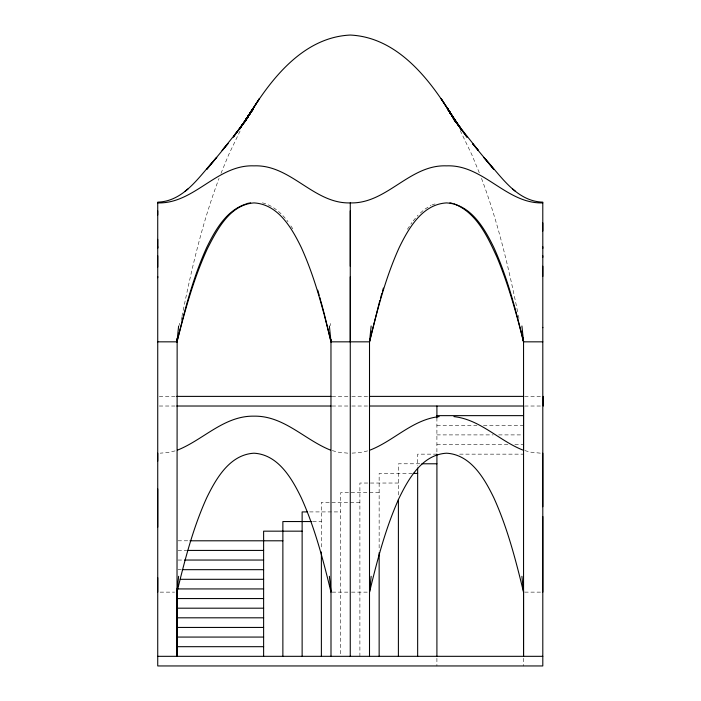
<?xml version="1.0" encoding="UTF-8"?>
<svg xmlns="http://www.w3.org/2000/svg" width="701" height="701" viewBox="0 0 701 701"><rect width="100%" height="100%" fill="white"/><g stroke="black" fill="none" stroke-linecap="round" stroke-linejoin="round"><path stroke-width="0.53" stroke-dasharray="3.5 2.63" d="M179.237 325.282L179.517 323.214M181.13 320.515L181.761 317.413M181.971 316.379C191.408 269.675 202.16 223.014 219.045 178.369M220.999 173.34L228.736 154.597L240.32 130.509M407.421 229.262L411.951 222.541M413.222 220.876L418.103 215.076M420.398 212.999L424.236 209.546L430.931 205.375M431.965 205.007L435.049 203.912M175.084 450.901L167.609 452.557L160.205 453.161M367.622 450.901L360.148 452.557L351.096 453.188M159.302 396.389L175.706 396.389M332.143 396.389L350.745 396.389M351.832 396.389L368.244 396.389M524.681 396.389L541.093 396.389M159.302 406.019L175.706 406.019M332.143 406.019L350.745 406.019M351.832 406.019L368.244 406.019M524.681 406.019L543.275 406.019M436.907 425.27L476.978 425.27M483.48 425.27L523.551 425.27M436.907 434.9L493.224 434.9M498.639 434.9L523.551 434.9M436.907 444.522L508.383 444.522M514.885 444.522L523.551 444.522M436.907 454.152L417.656 454.152L417.656 465.963M459.654 454.152L523.551 454.152M419.794 463.782L398.396 463.782L398.396 496.404M412.302 473.403L379.145 473.403L379.145 550.6M398.396 483.033L359.893 483.033L359.893 656.32M379.145 492.663L340.633 492.663L340.633 656.32M359.893 502.284L321.382 502.284L321.382 548.016M309.614 511.914L340.633 511.914M312.821 521.544L321.382 521.544M178.063 540.795L188.893 540.795M178.063 550.425L186.729 550.425M178.063 560.046L183.478 560.046M178.063 569.676L181.314 569.676M160.135 592.135L174.575 592.135M332.213 592.135L347.862 592.135M351.473 592.135L368.314 592.135M524.751 592.135L541.601 592.135M540.331 453.161L530.447 452.136L522.928 450.068M347.792 453.161L337.908 452.136L330.39 450.068M262.393 202.826C273.066 205.481 281.504 213.148 288.006 221.7M290.845 225.906L293.106 229.262M460.207 130.509L471.791 154.597L479.528 173.34M481.491 178.369C498.122 222.357 508.803 268.308 518.135 314.311M518.346 315.345L518.977 318.447M330.627 323.468L330.67 325.632M523.551 658.283L523.551 665.95M436.907 417.787L436.907 453.512M436.907 658.283L436.907 665.95"/><path stroke-width="1.05" d="M157.725 248.399L157.734 239.356M157.734 276.457L157.734 665.95L542.802 665.95L542.802 327.402M157.725 247.532L157.734 210.852M157.725 592.135L157.734 577.703M157.734 488.877L157.734 527.17M331.003 656.311L330.968 339.678M350.255 656.311L350.272 276.869M350.263 266.222L350.272 210.852M369.506 656.311L369.515 341.834L371.162 325.991M521.912 325.991L523.551 341.834L523.551 656.32L523.551 590.68M542.802 257.337L542.811 246.761M542.793 276.457L542.802 255.786M542.802 506.744L542.793 453.205M543.275 406.019L543.275 396.389M177.143 338.653L176.985 656.32L176.976 592.143L178.624 576.292M178.624 325.991L176.976 341.834L157.725 341.834M371.162 576.292L369.523 592.135C377.322 560.125 385.576 527.941 399.228 497.833C408.683 478.406 422.361 454.581 446.537 453.205C470.713 454.581 484.391 478.406 493.846 497.833C507.498 527.941 515.752 560.125 523.551 592.135L521.912 576.292M177.327 338.592L176.976 341.834C185.125 310.096 193.739 278.227 207.522 248.399C217.24 229.376 230.007 204.648 253.999 202.904C278.174 204.28 291.844 228.105 301.307 247.532C314.951 277.64 323.205 309.824 331.012 341.834L369.506 341.834C377.331 309.824 385.568 277.64 399.228 247.532C408.683 228.105 422.361 204.28 446.537 202.904C470.713 204.28 484.382 228.105 493.846 247.532C507.489 277.64 515.752 309.824 523.551 341.834L542.802 341.834M177.344 338.636L176.976 341.834C184.784 309.824 193.038 277.64 206.69 247.532C215.365 229.849 226.502 210.046 246.568 203.851M369.523 341.834L379.837 300.475M176.985 592.135C184.784 560.125 193.038 527.941 206.69 497.833C216.145 478.406 229.823 454.581 253.999 453.205C278.174 454.581 291.853 478.406 301.307 497.833C314.959 527.941 323.214 560.125 331.012 592.135L329.374 576.292M380.433 298.407L381.914 293.246M382.501 291.178L383.394 288.076M246.147 119.1L252.798 109.785L246.13 119.179L252.728 109.225L246.235 119.284L252.842 108.646L239.654 129.054L246.217 119.074L239.698 128.476L246.358 119.196L239.821 127.959L246.55 119.626L233.643 136.204L240.18 127.932L222.121 150.487L228.027 143.556L206.83 169.239L216.767 157.357C200.144 174.891 184.81 201.31 157.734 202.151L157.734 215.076M252.842 108.646L246.437 119.258C269.14 81.263 301.973 37.328 350.263 35.05C398.562 37.328 431.395 81.263 454.09 119.258L447.685 108.646L453.608 118.39L447.755 108.865L460.829 128.476L454.169 119.196L467.059 137.203L453.976 119.626L478.415 150.487L472.5 143.556L493.697 169.239L483.769 157.357C500.383 174.891 515.717 201.31 542.793 202.151L542.793 231.032M246.437 119.258L259.431 98.604L252.868 108.594M252.816 108.743L246.384 119.275L252.772 108.865M246.235 119.284L252.746 109.023M246.174 119.249L252.728 109.225M246.13 119.179L252.737 109.461M233.468 137.203L239.821 127.959M185.055 191.355L188.131 188.823M177.607 450.068C203.527 439.693 224.224 415.623 253.999 416.157C283.774 415.623 304.471 439.693 330.39 450.068M370.146 450.068C394.05 440.701 412.644 419.54 439.168 416.613M247.471 203.413L250.66 202.869M157.734 202.904C194.335 204 217.056 164.349 253.999 165.857C290.933 164.349 313.662 204 350.255 202.904C386.864 204.017 409.586 164.349 446.537 165.857C483.471 164.349 506.201 204 542.793 202.904M176.801 396.389L331.047 396.389M369.339 396.389L523.586 396.389M176.801 406.019L331.047 406.019M369.339 406.019L523.586 406.019L523.551 450.655M436.907 415.64L523.551 415.64M421.932 463.782L436.907 463.782M413.371 473.403L417.656 473.403M307.476 511.914L302.131 511.914L302.131 656.32M311.752 521.544L282.871 521.544L282.871 656.32M302.131 531.165L263.62 531.165L263.62 656.32M189.971 540.795L282.871 540.795M187.807 550.425L263.62 550.425M184.556 560.046L263.62 560.046M182.391 569.676L263.62 569.676M180.227 579.306L263.62 579.306M176.976 588.928L263.62 588.928M176.976 598.558L263.62 598.558M176.976 608.188L263.62 608.188M176.976 617.809L263.62 617.809M176.976 627.439L263.62 627.439M176.976 637.069L263.62 637.069M176.976 646.69L263.629 646.69M157.725 656.32L542.802 656.32M449.876 202.869L451.996 203.237M453.906 416.613C480.43 419.54 499.024 440.701 522.928 450.068M453.95 203.798C476.575 212.613 487.554 236.64 497.027 257.337C508.4 284.632 516.287 313.216 523.551 341.834L523.086 337.514M512.405 188.823L515.472 191.347M459.681 127.231L460.872 129.054L447.808 109.225M447.79 109.461L454.397 119.179M447.659 108.576L441.095 98.569L454.055 119.249L447.685 108.646M454.309 119.074L458.489 125.418M447.79 109.023L454.222 119.284L447.72 108.743M447.755 108.865L454.222 119.284M454.555 120.178L455.597 122.062M317.728 290.144L319.209 295.305M319.805 297.373L320.69 300.475M320.962 301.483L324.186 313.601M324.449 314.661L331.012 341.834L330.863 339.713M523.069 337.575L523.551 341.834M329.374 325.991L331.012 341.834M542.793 222.936L542.811 248.399M542.802 592.135L542.802 516.523M350.263 341.834L350.272 202.904M157.725 246.761L157.734 267.099M542.802 266.222L542.802 327.674M436.907 406.019L436.907 417.831M436.907 454.152L436.907 656.32M417.656 468.058L417.656 656.32M398.396 499.384L398.396 656.32M379.145 552.668L379.145 656.32M321.382 551.976L321.382 656.32M157.734 255.786L157.734 277.71M157.734 453.205L157.734 461.153"/></g></svg>
